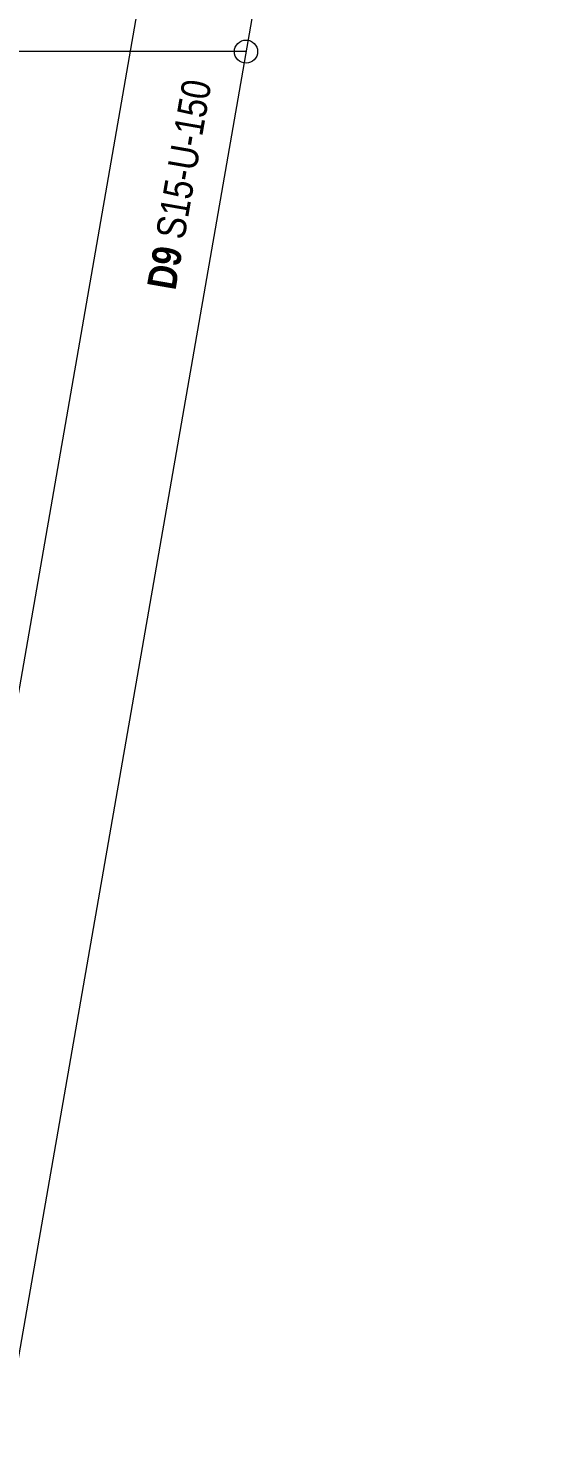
# Model space of a CAD drawing. Header units: metres. Extents: x -1150 to -1098, y 3 to 550.
# Drawn here: x -1103.92 to -1099.51, y 517.37 to 529.64 of the extents above; entities that cross this region are included whole.
import ezdxf

# ---------------------------------------------------------------- set-up
doc = ezdxf.new("R2010")
doc.units = ezdxf.units.M
for name, color, linetype, lineweight in [('A-ANNO-NOTE', 7, 'Continuous', 9), ('A-DETL', 7, 'Continuous', 13), ('A-DETL-GENF', 7, 'Continuous', 9), ('G-ANNO-TEXT', 7, 'Continuous', 9)]:
    doc.layers.add(name, color=color, linetype=linetype, lineweight=lineweight)
doc.styles.add('Arial Narrow_1', font='ARIALN.TTF', dxfattribs={"height": 0.25})
doc.styles.add('Arial Narrow_B', font='ARIALNB.TTF', dxfattribs={"height": 0.25})

# ---------------------------------------------------------------- blocks, each defined once
blk = doc.blocks.new('T2DExtentArrowReinf_v1 - Extent-6533612-DRG-2873131 - DECK REINFORCEMENT PLAN')
at = {"layer": 'A-DETL-GENF'}
blk.add_line((0.25, 0), (34.91, 0), dxfattribs=at)
blk = doc.blocks.new('T2DExtentArrowReinf_v1 - Extent-7463178-DRG-2873131 - DECK REINFORCEMENT PLAN')
at = {"layer": 'A-DETL-GENF'}
blk.add_line((0.25, 0), (34.91, 0), dxfattribs=at)

msp = doc.modelspace()

# ---------------------------------------------------------------- linework, layer by layer
at = {"layer": 'A-ANNO-NOTE'}
msp.add_circle((-1102.0387, 529.4387), 0.1, dxfattribs=at)
at = {"layer": 'A-DETL'}
msp.add_line((-1107.6829, 529.4442), (-1102.0377, 529.4442), dxfattribs=at)

# ---------------------------------------------------------------- block references
at = {"layer": 'A-DETL-GENF', "rotation": 260.1169774653487}
for name, p in [('T2DExtentArrowReinf_v1 - Extent-6533612-DRG-2873131 - DECK REINFORCEMENT PLAN', (-1100.4698, 544.1836)), ('T2DExtentArrowReinf_v1 - Extent-7463178-DRG-2873131 - DECK REINFORCEMENT PLAN', (-1099.4698, 544.1836))]:
    msp.add_blockref(name, p, dxfattribs=at)

# ---------------------------------------------------------------- next in the draw order: texts
at = {"layer": 'G-ANNO-TEXT', "insert": (-1102.8947, 527.4121), "char_height": 0.25, "attachment_point": 1, "rotation": 80.15263, "style": 'Arial Narrow_B', "bg_fill": 3, "box_fill_scale": 1, "bg_fill_color": 256, "bg_fill_transparency": 0}
msp.add_mtext('D9 ', dxfattribs=at)

# ---------------------------------------------------------------- next in the draw order: texts
at = {"layer": 'G-ANNO-TEXT', "insert": (-1102.8189, 527.8488), "char_height": 0.25, "attachment_point": 1, "rotation": 80.15263, "style": 'Arial Narrow_1', "bg_fill": 3, "box_fill_scale": 1, "bg_fill_color": 256, "bg_fill_transparency": 0}
msp.add_mtext('S15-U-150', dxfattribs=at)

doc.saveas('drawing.dxf')
